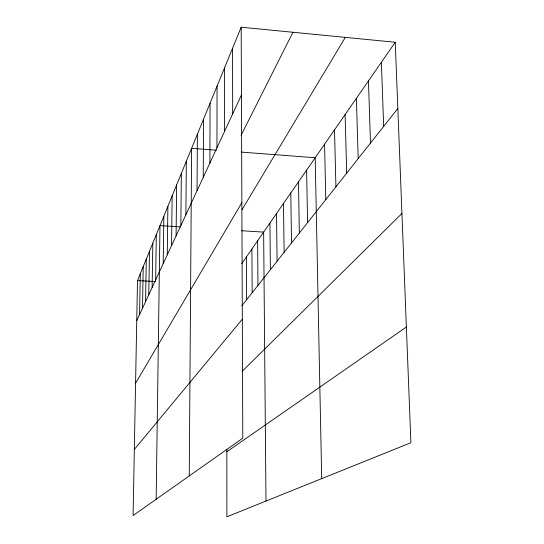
<?xml version="1.0" encoding="UTF-8"?>
<svg xmlns="http://www.w3.org/2000/svg" width="544" height="544" viewBox="0 0 544 544"><rect width="100%" height="100%" fill="white"/><g stroke="black" fill="none" stroke-linecap="round" stroke-linejoin="round"><path stroke-width="0.82" d="M216.954 147.784L217.056 86.149M203.259 177.31L203.524 119.211M209.882 163.037L210.066 103.224M197.05 190.692L197.39 134.212M189.251 475.925L191.617 148.322L216.492 150.219M180.846 225.617L181.342 173.427M185.885 214.758L186.334 161.228M176.086 235.885L176.616 184.98M167.28 254.857L167.885 206.326M171.571 245.623L172.135 195.928M156.155 499.27L159.99 225.61L180.635 226.909M163.214 263.629L163.839 216.206M148.777 294.739L149.484 251.287M152.136 287.504L152.823 243.127M155.652 279.922L156.325 234.573M142.501 308.271L143.235 266.567M145.568 301.655L146.288 259.1M241.176 27.2L137.496 280.588L133.096 515.528L242.794 438.172L241.176 27.2L395.243 42.255L410.904 442.728L226.882 516.8L226.841 449.201M139.563 314.609L140.304 273.727M136.748 320.674L241.441 95.01M241.087 135.347L292.937 32.259M135.572 383.228L241.869 202.667M241.998 209.719L345.311 37.38M241.665 263.813L395.243 42.255M241.828 305.816L397.834 108.474M134.334 449.453L242.325 319.199M242.189 371.307L401.941 213.486M226.848 451.738L406.382 326.998M137.496 280.588L155.706 281.554M241.706 230.738L263.636 232.118L265.975 501.065M241.414 152.116L315.187 157.746L321.701 478.632M381.371 62.268L383.67 126.392M368.451 80.906L370.484 143.065M356.388 98.308L358.19 158.617M345.1 114.6L346.691 173.162M334.512 129.873L335.92 186.789M324.557 144.228L325.802 199.587M306.605 170.129L307.571 222.652M298.486 181.846L299.329 233.077M290.782 192.95L291.523 242.95M283.478 203.49L284.118 252.314M276.536 213.506L277.086 261.208M269.933 223.04L270.402 269.668M257.638 240.774L257.965 285.403M251.906 249.043L252.171 292.726M246.432 256.945L246.636 299.73M232.546 48.28L232.676 113.9M224.529 67.884L224.536 131.451"/></g></svg>
